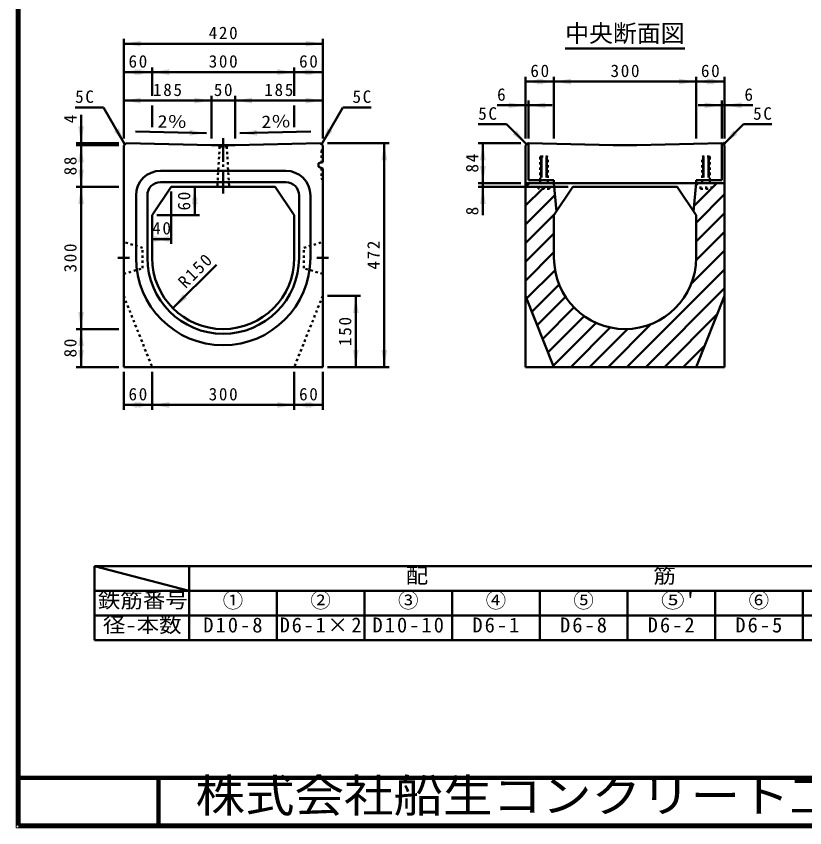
# Model space of a CAD drawing. Units: millimetres, scale not verified. Extents: x 100 to 4105, y 100 to 2870.
# Drawn here: x 100 to 1764, y 100 to 1812 of the extents above; entities that cross this region are included whole.
import ezdxf
from ezdxf.enums import TextEntityAlignment as Align

# ---------------------------------------------------------------- set-up
doc = ezdxf.new("R2010")
doc.units = ezdxf.units.MM
doc.header["$LTSCALE"] = 5
doc.header["$PDMODE"] = 32
doc.header["$PDSIZE"] = 2.5
for name, pattern in [('USER1', [2.2, 1, -1.2]), ('USER2', [6.847826, 4.565218, -2.282608]), ('USER3', [13.4, 10, -1.2, 1, -1.2])]:
    doc.linetypes.add(name, pattern=pattern)
doc.layers.add('V-nasSTD', color=7, linetype='Continuous', lineweight=50)
doc.styles.add('ＭＳ ゴシック', font='')
doc.styles.get('ＭＳ ゴシック').set_extended_font_data('MS Gothic')

msp = doc.modelspace()

# ---------------------------------------------------------------- hatches: boundary and pattern name
at = {"layer": 'V-nasSTD'}
for points in [[(362.861, 1759.89), (326.861, 1753.89), (362.861, 1747.89)], [(710.861, 1747.89), (746.861, 1753.89), (710.861, 1759.89)], [(362.861, 1699.89), (326.861, 1693.89), (362.861, 1687.89)], [(350.861, 1687.89), (386.861, 1693.89), (350.861, 1699.89)], [(422.861, 1699.89), (386.861, 1693.89), (422.861, 1687.89)], [(650.861, 1687.89), (686.861, 1693.89), (650.861, 1699.89)], [(722.861, 1699.89), (686.861, 1693.89), (722.861, 1687.89)], [(710.861, 1687.89), (746.861, 1693.89), (710.861, 1699.89)], [(1211.057, 1667.89), (1175.057, 1673.89), (1211.057, 1679.89)], [(1199.057, 1679.89), (1235.057, 1673.89), (1199.057, 1667.89)], [(1271.057, 1667.89), (1235.057, 1673.89), (1271.057, 1679.89)], [(1499.057, 1679.89), (1535.057, 1673.89), (1499.057, 1667.89)], [(1571.057, 1667.89), (1535.057, 1673.89), (1571.057, 1679.89)], [(1559.057, 1679.89), (1595.057, 1673.89), (1559.057, 1667.89)], [(362.861, 1639.89), (326.861, 1633.89), (362.861, 1627.89)], [(475.861, 1627.89), (511.861, 1633.89), (475.861, 1639.89)], [(597.861, 1639.89), (561.861, 1633.89), (597.861, 1627.89)], [(710.861, 1627.89), (746.861, 1633.89), (710.861, 1639.89)], [(1139.057, 1617.89), (1175.057, 1623.89), (1139.057, 1629.89)], [(1217.057, 1617.89), (1181.057, 1623.89), (1217.057, 1629.89)], [(1553.057, 1629.89), (1589.057, 1623.89), (1553.057, 1617.89)], [(1631.057, 1617.89), (1595.057, 1623.89), (1631.057, 1629.89)], [(230.861, 1579.89), (236.861, 1543.89), (242.861, 1579.89)], [(316.557, 1575.567), (329.361, 1541.39), (306.165, 1569.567)], [(757.165, 1575.567), (744.361, 1541.39), (767.557, 1569.567)], [(465.97, 1571.986), (501.832, 1565.209), (465.711, 1559.989)], [(607.751, 1571.986), (571.889, 1565.209), (608.011, 1559.989)], [(1156.344, 1571.089), (1177.557, 1541.39), (1147.859, 1562.603)], [(1613.771, 1571.089), (1592.557, 1541.39), (1622.256, 1562.603)], [(882.861, 1507.89), (876.861, 1543.89), (870.861, 1507.89)], [(1079.057, 1507.89), (1085.057, 1543.89), (1091.057, 1507.89)], [(242.861, 1503.89), (236.861, 1539.89), (230.861, 1503.89)], [(1091.057, 1495.89), (1085.057, 1459.89), (1079.057, 1495.89)], [(230.861, 1487.89), (236.861, 1451.89), (242.861, 1487.89)], [(242.861, 1415.89), (236.861, 1451.89), (230.861, 1415.89)], [(482.861, 1415.89), (476.861, 1451.89), (470.861, 1415.89)], [(1079.057, 1415.89), (1085.057, 1451.89), (1091.057, 1415.89)], [(470.861, 1427.89), (476.861, 1391.89), (482.861, 1427.89)], [(422.861, 1347.89), (386.861, 1341.89), (422.861, 1335.89)], [(390.861, 1335.89), (426.861, 1341.89), (390.861, 1347.89)], [(452.008, 1225.523), (430.795, 1195.824), (460.493, 1217.037)], [(822.861, 1185.89), (816.861, 1221.89), (810.861, 1185.89)], [(230.861, 1187.89), (236.861, 1151.89), (242.861, 1187.89)], [(242.861, 1115.89), (236.861, 1151.89), (230.861, 1115.89)], [(230.861, 1107.89), (236.861, 1071.89), (242.861, 1107.89)], [(810.861, 1107.89), (816.861, 1071.89), (822.861, 1107.89)], [(870.861, 1107.89), (876.861, 1071.89), (882.861, 1107.89)], [(362.861, 997.89), (326.861, 991.89), (362.861, 985.89)], [(350.861, 985.89), (386.861, 991.89), (350.861, 997.89)], [(422.861, 997.89), (386.861, 991.89), (422.861, 985.89)], [(650.861, 985.89), (686.861, 991.89), (650.861, 997.89)], [(722.861, 997.89), (686.861, 991.89), (722.861, 985.89)], [(710.861, 985.89), (746.861, 991.89), (710.861, 997.89)]]:
    msp.add_hatch(color=256, dxfattribs=at).paths.add_polyline_path(points)

# ---------------------------------------------------------------- linework, layer by layer
at = {"layer": 'V-nasSTD', "lineweight": 100}
for p, q in [((105, 2865), (105, 105)), ((105, 205), (4100, 205)), ((400, 205), (400, 105)), ((105, 105), (4100, 105))]:
    msp.add_line(p, q, dxfattribs=at)
at = {"layer": 'V-nasSTD'}
for p, q in [((326.861, 1553.89), (326.861, 1763.89)), ((746.861, 1553.89), (746.861, 1763.89)), ((326.861, 1753.89), (746.861, 1753.89)), ((1258.654, 1743.89), (1511.461, 1743.89)), ((386.861, 1643.89), (386.861, 1703.89)), ((686.861, 1643.89), (686.861, 1703.89)), ((326.861, 1693.89), (386.861, 1693.89)), ((386.861, 1693.89), (686.861, 1693.89)), ((686.861, 1693.89), (746.861, 1693.89)), ((1175.057, 1553.89), (1175.057, 1683.89)), ((1235.057, 1553.89), (1235.057, 1683.89)), ((1535.057, 1553.89), (1535.057, 1683.89)), ((1595.057, 1553.89), (1595.057, 1683.89)), ((1235.057, 1673.89), (1175.057, 1673.89)), ((1535.057, 1673.89), (1235.057, 1673.89)), ((1595.057, 1673.89), (1535.057, 1673.89)), ((511.861, 1553.89), (511.861, 1643.89)), ((561.861, 1553.89), (561.861, 1643.89)), ((326.861, 1633.89), (511.861, 1633.89)), ((511.861, 1633.89), (561.861, 1633.89)), ((561.861, 1633.89), (746.861, 1633.89)), ((1181.057, 1553.89), (1181.057, 1633.89)), ((1589.057, 1553.89), (1589.057, 1633.89)), ((284.361, 1619.332), (224.361, 1619.332)), ((284.361, 1619.332), (329.361, 1541.39)), ((386.861, 1623.491), (386.861, 1577.491)), ((686.861, 1623.491), (686.861, 1577.491)), ((789.361, 1619.332), (744.361, 1541.39)), ((789.361, 1619.332), (849.361, 1619.332)), ((1115.057, 1623.89), (1175.057, 1623.89)), ((1175.057, 1623.89), (1181.057, 1623.89)), ((1231.057, 1623.89), (1181.057, 1623.89)), ((1539.057, 1623.89), (1589.057, 1623.89)), ((1589.057, 1623.89), (1595.057, 1623.89)), ((1655.057, 1623.89), (1595.057, 1623.89)), ((236.861, 1603.89), (236.861, 1543.89)), ((1135.131, 1583.817), (1075.131, 1583.817)), ((1135.131, 1583.817), (1177.557, 1541.39)), ((1634.984, 1583.817), (1592.557, 1541.39)), ((1634.984, 1583.817), (1694.984, 1583.817)), ((501.832, 1565.209), (351.867, 1568.452)), ((571.889, 1565.209), (721.854, 1568.452)), ((316.861, 1543.89), (226.861, 1543.89)), ((236.861, 1539.89), (236.861, 1543.89)), ((331.861, 1543.89), (326.861, 1538.89)), ((511.861, 1539.89), (331.861, 1543.89)), ((561.861, 1539.89), (741.861, 1543.89)), ((741.861, 1543.89), (746.861, 1538.89)), ((756.861, 1543.89), (886.861, 1543.89)), ((876.861, 1071.89), (876.861, 1543.89)), ((1165.057, 1543.89), (1075.057, 1543.89)), ((1085.057, 1459.89), (1085.057, 1543.89)), ((1180.057, 1543.89), (1175.057, 1538.89)), ((1180.057, 1543.89), (1181.057, 1543.89)), ((1181.057, 1465.89), (1181.057, 1543.89)), ((1360.057, 1539.89), (1181.057, 1543.89)), ((1410.057, 1539.89), (1589.057, 1543.89)), ((1589.057, 1465.89), (1589.057, 1543.89)), ((1589.057, 1543.89), (1590.057, 1543.89)), ((1590.057, 1543.89), (1595.057, 1538.89)), ((316.861, 1539.89), (226.861, 1539.89)), ((236.861, 1451.89), (236.861, 1539.89)), ((326.861, 1071.89), (326.861, 1538.89)), ((511.861, 1539.89), (561.861, 1539.89)), ((746.861, 1503.905), (746.861, 1538.89)), ((1175.057, 1538.89), (1175.057, 1459.89)), ((1360.057, 1539.89), (1410.057, 1539.89)), ((1595.057, 1538.89), (1595.057, 1459.89)), ((737.861, 1501.89), (746.861, 1503.905)), ((737.861, 1493.89), (737.861, 1501.89)), ((737.861, 1493.89), (746.861, 1490.532)), ((746.861, 1071.89), (746.861, 1490.532)), ((668.861, 1485.89), (404.861, 1485.89)), ((668.861, 1461.89), (404.861, 1461.89)), ((1165.057, 1459.89), (1075.057, 1459.89)), ((1085.057, 1451.89), (1085.057, 1459.89)), ((1175.057, 1071.89), (1175.057, 1459.89)), ((1235.057, 1459.89), (1175.057, 1459.89)), ((1175.057, 1451.87), (1183.078, 1459.89)), ((1235.057, 1465.89), (1181.057, 1465.89)), ((1235.057, 1465.89), (1235.057, 1459.89)), ((1235.057, 1459.89), (1240.316, 1399.779)), ((1535.057, 1459.89), (1235.057, 1459.89)), ((1535.057, 1459.89), (1529.798, 1399.779)), ((1534.635, 1455.066), (1539.459, 1459.89)), ((1535.057, 1465.89), (1589.057, 1465.89)), ((1535.057, 1465.89), (1535.057, 1459.89)), ((1535.057, 1459.89), (1595.057, 1459.89)), ((1567.557, 1448.39), (1579.057, 1459.89)), ((1595.057, 1071.89), (1595.057, 1459.89)), ((316.861, 1451.89), (226.861, 1451.89)), ((236.861, 1151.89), (236.861, 1451.89)), ((426.861, 1451.89), (386.861, 1391.89)), ((426.861, 1451.89), (646.861, 1451.89)), ((426.861, 1441.89), (426.861, 1331.89)), ((476.861, 1391.89), (476.861, 1451.89)), ((646.861, 1451.89), (686.861, 1391.89)), ((1265.057, 1451.89), (1075.057, 1451.89)), ((1085.057, 1391.89), (1085.057, 1451.89)), ((1175.057, 1412.272), (1210.676, 1447.89)), ((1275.057, 1451.89), (1235.057, 1391.89)), ((1275.057, 1451.89), (1495.057, 1451.89)), ((1495.057, 1451.89), (1535.057, 1391.89)), ((1530.839, 1411.672), (1567.057, 1447.89)), ((352.861, 1433.89), (352.861, 1301.89)), ((376.861, 1433.89), (376.861, 1301.89)), ((696.861, 1301.89), (696.861, 1433.89)), ((720.861, 1301.89), (720.861, 1433.89)), ((1175.057, 1372.674), (1237.247, 1434.864)), ((1535.057, 1376.292), (1595.057, 1436.292)), ((386.861, 1391.89), (386.861, 1301.89)), ((396.861, 1391.89), (486.861, 1391.89)), ((686.861, 1391.89), (686.861, 1301.89)), ((1175.057, 1333.076), (1237.429, 1395.448)), ((1235.057, 1391.89), (1235.057, 1301.89)), ((1535.057, 1336.694), (1595.057, 1396.694)), ((1535.057, 1391.89), (1535.057, 1301.89)), ((1175.057, 1293.478), (1235.057, 1353.478)), ((1534.978, 1297.017), (1595.057, 1357.096)), ((386.861, 1341.89), (426.861, 1341.89)), ((1175.057, 1253.88), (1235.057, 1313.88)), ((1524.714, 1247.155), (1595.057, 1317.498)), ((430.795, 1195.824), (522.719, 1287.748)), ((1177.231, 1216.456), (1237.23, 1276.454)), ((1389.047, 1071.89), (1595.057, 1277.9)), ((1188.545, 1188.172), (1246.007, 1245.633)), ((1428.645, 1071.89), (1595.057, 1238.302)), ((756.861, 1221.89), (826.861, 1221.89)), ((816.861, 1071.89), (816.861, 1221.89)), ((1175.057, 1221.89), (1235.057, 1071.89)), ((1199.859, 1159.887), (1259.616, 1219.644)), ((1595.057, 1221.89), (1535.057, 1071.89)), ((1211.172, 1131.603), (1277.208, 1197.638)), ((1468.243, 1071.89), (1579.6, 1183.247)), ((1222.486, 1103.319), (1298.53, 1179.363)), ((1233.8, 1075.034), (1323.754, 1164.989)), ((316.861, 1151.89), (226.861, 1151.89)), ((236.861, 1071.89), (236.861, 1151.89)), ((1270.253, 1071.89), (1353.591, 1155.228)), ((1309.851, 1071.89), (1389.931, 1151.969)), ((1349.449, 1071.89), (1439.792, 1162.233)), ((1507.841, 1071.89), (1553.202, 1117.25)), ((316.861, 1071.89), (226.861, 1071.89)), ((326.861, 1071.89), (746.861, 1071.89)), ((326.861, 1061.89), (326.861, 981.89)), ((386.861, 1061.89), (386.861, 981.89)), ((686.861, 1061.89), (686.861, 981.89)), ((746.861, 1061.89), (746.861, 981.89)), ((756.861, 1071.89), (886.861, 1071.89)), ((1175.057, 1071.89), (1595.057, 1071.89)), ((326.861, 991.89), (386.861, 991.89)), ((386.861, 991.89), (686.861, 991.89)), ((686.861, 991.89), (746.861, 991.89)), ((265, 652), (265, 600)), ((465, 652), (265, 652)), ((265, 652), (465, 600)), ((465, 600), (465, 652)), ((650, 652), (465, 652)), ((835, 652), (650, 652)), ((1020, 652), (835, 652)), ((1205, 652), (1020, 652)), ((1390, 652), (1205, 652)), ((1575, 652), (1390, 652)), ((1760, 652), (1575, 652)), ((1945, 652), (1760, 652)), ((265, 600), (430, 600)), ((265, 600), (265, 548)), ((465, 600), (265, 600)), ((465, 600), (650, 600)), ((465, 548), (465, 600)), ((465, 600), (465, 548)), ((650, 600), (835, 600)), ((650, 548), (650, 600)), ((650, 600), (650, 548)), ((835, 600), (1020, 600)), ((835, 548), (835, 600)), ((835, 600), (835, 548)), ((1020, 600), (1205, 600)), ((1020, 548), (1020, 600)), ((1020, 600), (1020, 548)), ((1390, 600), (1205, 600)), ((1205, 548), (1205, 600)), ((1390, 548), (1390, 600)), ((1390, 600), (1575, 600)), ((1390, 548), (1390, 600)), ((1390, 600), (1390, 548)), ((1575, 548), (1575, 600)), ((1575, 548), (1575, 600)), ((1575, 600), (1760, 600)), ((1575, 548), (1575, 600)), ((1575, 600), (1575, 548)), ((1760, 548), (1760, 600)), ((1760, 600), (1945, 600)), ((1760, 548), (1760, 600)), ((1760, 600), (1760, 548)), ((265, 548), (265, 496)), ((465, 548), (265, 548)), ((465, 548), (650, 548)), ((465, 496), (465, 548)), ((465, 548), (465, 496)), ((650, 548), (835, 548)), ((650, 496), (650, 548)), ((650, 548), (650, 496)), ((835, 548), (1020, 548)), ((835, 496), (835, 548)), ((835, 548), (835, 496)), ((1020, 548), (1205, 548)), ((1020, 496), (1020, 548)), ((1020, 548), (1020, 496)), ((1205, 548), (1390, 548)), ((1205, 496), (1205, 548)), ((1390, 496), (1390, 548)), ((1390, 548), (1575, 548)), ((1390, 496), (1390, 548)), ((1390, 548), (1390, 496)), ((1575, 496), (1575, 548)), ((1575, 496), (1575, 548)), ((1575, 548), (1760, 548)), ((1575, 496), (1575, 548)), ((1575, 548), (1575, 496)), ((1760, 496), (1760, 548)), ((1760, 548), (1945, 548)), ((1760, 496), (1760, 548)), ((1760, 548), (1760, 496)), ((265, 496), (465, 496)), ((465, 496), (650, 496)), ((650, 496), (835, 496)), ((835, 496), (1020, 496)), ((1020, 496), (1205, 496)), ((1205, 496), (1390, 496)), ((1390, 496), (1575, 496)), ((1575, 496), (1760, 496)), ((1760, 496), (1945, 496))]:
    msp.add_line(p, q, dxfattribs=at)
at = {"layer": 'V-nasSTD', "linetype": 'USER3'}
for p, q in [((536.861, 1554.89), (536.861, 1436.89)), ((339.361, 1301.89), (314.361, 1301.89)), ((734.361, 1301.89), (759.361, 1301.89))]:
    msp.add_line(p, q, dxfattribs=at)
at = {"layer": 'V-nasSTD', "linetype": 'USER1'}
for p, q in [((529.361, 1536.89), (524.361, 1451.89)), ((529.361, 1536.89), (526.361, 1539.89)), ((529.361, 1536.89), (544.361, 1536.89)), ((544.361, 1536.89), (547.361, 1539.89)), ((544.361, 1536.89), (549.361, 1451.89)), ((744.561, 1528.89), (746.861, 1531.19)), ((744.561, 1528.89), (744.561, 1503.39)), ((1207.057, 1515.89), (1206.057, 1514.89)), ((1206.057, 1465.89), (1206.057, 1514.89)), ((1206.057, 1514.17), (1222.057, 1513.611)), ((1206.057, 1512.17), (1222.057, 1511.611)), ((1206.057, 1510.17), (1222.057, 1509.611)), ((1206.057, 1508.17), (1222.057, 1507.611)), ((1207.057, 1515.89), (1221.057, 1515.89)), ((1221.057, 1515.89), (1222.057, 1514.89)), ((1222.057, 1459.89), (1222.057, 1514.89)), ((1549.057, 1515.89), (1548.057, 1514.89)), ((1548.057, 1459.89), (1548.057, 1514.89)), ((1548.057, 1514.17), (1564.057, 1513.611)), ((1548.057, 1512.17), (1564.057, 1511.611)), ((1548.057, 1510.17), (1564.057, 1509.611)), ((1548.057, 1508.17), (1564.057, 1507.611)), ((1563.057, 1515.89), (1549.057, 1515.89)), ((1563.057, 1515.89), (1564.057, 1514.89)), ((1564.057, 1465.89), (1564.057, 1514.89)), ((744.561, 1491.39), (744.561, 1468.89)), ((1206.057, 1506.17), (1222.057, 1505.611)), ((1206.057, 1504.17), (1222.057, 1503.611)), ((1206.057, 1502.17), (1222.057, 1501.611)), ((1206.057, 1500.17), (1222.057, 1499.611)), ((1206.057, 1498.17), (1222.057, 1497.611)), ((1206.057, 1496.17), (1222.057, 1495.611)), ((1206.057, 1494.17), (1222.057, 1493.611)), ((1206.057, 1492.17), (1222.057, 1491.611)), ((1206.057, 1490.17), (1222.057, 1489.611)), ((1548.057, 1506.17), (1564.057, 1505.611)), ((1548.057, 1504.17), (1564.057, 1503.611)), ((1548.057, 1502.17), (1564.057, 1501.611)), ((1548.057, 1500.17), (1564.057, 1499.611)), ((1548.057, 1498.17), (1564.057, 1497.611)), ((1548.057, 1496.17), (1564.057, 1495.611)), ((1548.057, 1494.17), (1564.057, 1493.611)), ((1548.057, 1492.17), (1564.057, 1491.611)), ((1548.057, 1490.17), (1564.057, 1489.611)), ((1206.057, 1488.17), (1222.057, 1487.611)), ((1206.057, 1486.17), (1222.057, 1485.611)), ((1206.057, 1484.17), (1222.057, 1483.611)), ((1206.057, 1482.17), (1222.057, 1481.611)), ((1206.057, 1480.17), (1222.057, 1479.611)), ((1206.057, 1478.17), (1222.057, 1477.611)), ((1206.057, 1476.17), (1222.057, 1475.611)), ((1206.057, 1474.17), (1214.057, 1473.89)), ((1222.057, 1473.89), (1206.057, 1473.89)), ((1548.057, 1488.17), (1564.057, 1487.611)), ((1548.057, 1486.17), (1564.057, 1485.611)), ((1548.057, 1484.17), (1564.057, 1483.611)), ((1548.057, 1482.17), (1564.057, 1481.611)), ((1548.057, 1480.17), (1564.057, 1479.611)), ((1548.057, 1478.17), (1564.057, 1477.611)), ((1548.057, 1476.17), (1564.057, 1475.611)), ((1548.057, 1474.17), (1556.057, 1473.89)), ((1548.057, 1473.89), (1564.057, 1473.89)), ((744.561, 1468.89), (746.861, 1466.59)), ((1202.557, 1447.89), (1202.557, 1459.89)), ((1202.557, 1459.89), (1225.557, 1459.89)), ((1206.057, 1465.89), (1206.057, 1459.89)), ((1214.057, 1447.89), (1214.057, 1459.89)), ((1222.057, 1465.89), (1222.057, 1459.89)), ((1225.557, 1447.89), (1225.557, 1459.89)), ((1544.557, 1447.89), (1544.557, 1459.89)), ((1567.557, 1459.89), (1544.557, 1459.89)), ((1548.057, 1465.89), (1548.057, 1459.89)), ((1556.057, 1447.89), (1556.057, 1459.89)), ((1564.057, 1465.89), (1564.057, 1459.89)), ((1567.557, 1447.89), (1567.557, 1459.89)), ((1225.557, 1447.89), (1202.557, 1447.89)), ((1544.557, 1447.89), (1567.557, 1447.89)), ((366.861, 1323.39), (326.861, 1335.39)), ((706.861, 1323.39), (746.861, 1335.39)), ((366.861, 1280.39), (366.861, 1323.39)), ((706.861, 1280.39), (706.861, 1323.39)), ((326.861, 1268.39), (366.861, 1280.39)), ((746.861, 1268.39), (706.861, 1280.39)), ((326.861, 1221.89), (386.861, 1071.89)), ((746.861, 1221.89), (686.861, 1071.89))]:
    msp.add_line(p, q, dxfattribs=at)
at = {"layer": 'V-nasSTD', "linetype": 'USER2'}
for p, q in [((326.861, 1335.39), (326.861, 1268.39)), ((746.861, 1335.39), (746.861, 1268.39))]:
    msp.add_line(p, q, dxfattribs=at)
at = {"layer": 'V-nasSTD', "lineweight": 13}
msp.add_lwpolyline([(100, 100), (100, 2870), (4105, 2870), (4105, 100)], close=True, dxfattribs=at)
at = {"layer": 'V-nasSTD'}
for centre, radius, start, end in [((404.861, 1433.89), 52, 90, 180), ((668.861, 1433.89), 52, 0, 90), ((404.861, 1433.89), 28, 90, 180), ((668.861, 1433.89), 28, 0, 90), ((536.861, 1301.89), 184, 180, 270), ((536.861, 1301.89), 160, 180, 270), ((536.861, 1301.89), 150, 180, 270), ((536.861, 1301.89), 150, 270, 0), ((536.861, 1301.89), 184, 270, 0), ((536.861, 1301.89), 160, 270, 0), ((1385.057, 1301.89), 150, 180, 270), ((1385.057, 1301.89), 150, 270, 0)]:
    msp.add_arc(centre, radius, start, end, dxfattribs=at)
msp.add_point((1595.057, 1543.89), dxfattribs=at)

# ---------------------------------------------------------------- texts
at = {"layer": 'V-nasSTD', "style": 'ＭＳ ゴシック'}
for s, height, p in [('中央断面図', 36.95, (1258.654, 1794.29)), ('6', 26.39, (1115.057, 1659.89)), ('6', 26.39, (1637.057, 1659.89)), ('①', 31.67, (535.9, 595.6)), ('②', 31.67, (720.9, 595.6)), ('③', 31.67, (905.9, 595.6)), ('④', 31.67, (1090.9, 595.6)), ('⑤', 31.67, (1275.9, 595.6)), ('⑥', 31.67, (1645.9, 595.6))]:
    msp.add_text(s, height=height, dxfattribs=at).set_placement(p, align=Align.TOP_LEFT)
for s, p in [('4', (200.861, 1585.89)), ('8', (1049.057, 1391.89))]:
    msp.add_text(s, height=26.39, rotation=90, dxfattribs=at).set_placement(p, align=Align.TOP_LEFT)
at = {"layer": 'V-nasSTD', "style": 'ＭＳ ゴシック', "width": 1.15}
for rotation, p in [(358.761, (398.835, 1603.445)), (1.239, (617.3, 1602.2))]:
    msp.add_text('2％', height=26.39, rotation=rotation, dxfattribs=at).set_placement(p, align=Align.TOP_LEFT)
at = {"layer": 'V-nasSTD', "style": 'ＭＳ ゴシック'}
for s, height, width, p in [('配\u3000\u3000\u3000\u3000\u3000\u3000\u3000\u3000\u3000\u3000筋', 31.67, 1.1, (922.04, 647.6)), ('鉄筋番号', 31.67, 1.1, (272.12, 595.6)), ("⑤'", 31.67, 1.15, (1460.9, 595.6)), ('径-本数', 31.67, 1.1, (282.92, 543.6)), ('株式会社船生コンクリート工業', 69.65, 1.1, (478.279, 202.55))]:
    msp.add_text(s, height=height, dxfattribs=dict(at, width=width)).set_placement(p, align=Align.TOP_LEFT)
at = {"layer": 'V-nasSTD', "attachment_point": 1, "style": 'ＭＳ ゴシック'}
for s, insert, char_height in [('\\T1.2;420', (506.261, 1789.89), 26.39), ('\\T1.2;60', (337.061, 1729.89), 26.39), ('\\T1.2;300', (506.261, 1729.89), 26.39), ('\\T1.2;60', (697.061, 1729.89), 26.39), ('\\T1.2;60', (1185.257, 1709.89), 26.39), ('\\T1.2;300', (1354.457, 1709.89), 26.39), ('\\T1.2;60', (1545.257, 1709.89), 26.39), ('\\T1.2;185', (388.761, 1669.89), 26.39), ('\\T1.2;50', (517.061, 1669.89), 26.39), ('\\T1.2;185', (623.761, 1669.89), 26.39), ('\\T1.2;5C', (224.361, 1655.332), 26.39), ('\\T1.2;5C', (809.761, 1655.332), 26.39), ('\\T1.2;5C', (1075.131, 1619.817), 26.39), ('\\T1.2;5C', (1655.384, 1619.817), 26.39), ('\\T1.2;40', (387.061, 1377.89), 26.39), ('\\T1.2;60', (337.061, 1027.89), 26.39), ('\\T1.2;300', (506.261, 1027.89), 26.39), ('\\T1.2;60', (697.061, 1027.89), 26.39), ('\\T1.2;D10-8', (494.86, 543.6), 31.67), ('\\T1.17;D6-1×2', (656.1, 543.6), 31.67), ('\\T1.2;D10-10', (851.9, 543.6), 31.67), ('\\T1.2;D6-1', (1062.82, 543.6), 31.67), ('\\T1.2;D6-8', (1247.82, 543.6), 31.67), ('\\T1.2;D6-2', (1432.82, 543.6), 31.67), ('\\T1.2;D6-5', (1617.82, 543.6), 31.67)]:
    msp.add_mtext(s, dxfattribs=dict(at, insert=insert, char_height=char_height))
at = {"layer": 'V-nasSTD', "char_height": 26.39, "attachment_point": 1, "style": 'ＭＳ ゴシック'}
for s, insert, rotation in [('\\T1.2;88', (200.861, 1476.09), 90), ('\\T1.2;84', (1049.057, 1482.09), 90), ('\\T1.2;60', (440.861, 1402.09), 90), ('\\T1.2;472', (840.861, 1277.29), 90), ('\\T1.2;300', (200.861, 1271.29), 90), ('\\T1.2;R150', (438.714, 1254.655), 45), ('\\T1.2;150', (780.861, 1116.29), 90), ('\\T1.2;80', (200.861, 1092.09), 90)]:
    msp.add_mtext(s, dxfattribs=dict(at, insert=insert, rotation=rotation))

doc.saveas('drawing.dxf')
